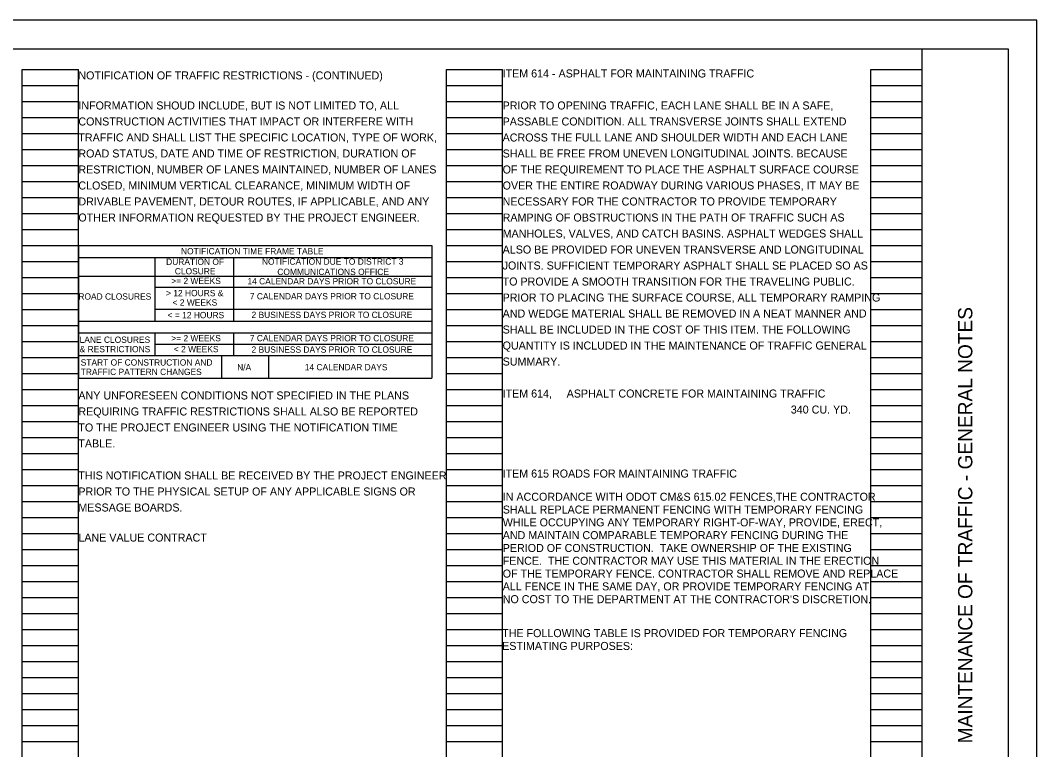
# Model space of a CAD drawing. Extents: x 0 to 75.5, y 0 to 22.
# Drawn here: x 16.22 to 34, y 9.24 to 22 of the extents above; entities that cross this region are included whole.
import ezdxf

# ---------------------------------------------------------------- set-up
doc = ezdxf.new("R2010")
doc.units = 0
for name, color, linetype in [('Default', 7, 'Continuous'), ('SH_Border', 7, 'Continuous'), ('SH_Cut_Line', 7, 'Continuous'), ('SH_Data', 7, 'Continuous'), ('SH_Text', 7, 'Continuous')]:
    doc.layers.add(name, color=color, linetype=linetype)

msp = doc.modelspace()

# ---------------------------------------------------------------- linework, layer by layer
at = {"layer": 'SH_Border'}
msp.add_line((32, 0.5), (32, 21.5), dxfattribs=at)
msp.add_lwpolyline([(1.5, 21.5), (33.5, 21.5), (33.5, 0.5), (1.5, 0.5)], close=True, dxfattribs=at)
at = {"layer": 'SH_Cut_Line'}
msp.add_lwpolyline([(0, 0), (34, 0), (34, 22), (0, 22)], close=True, dxfattribs=at)
at = {"layer": 'SH_Data'}
for p, q in [((16.26, 0.98), (16.26, 21.14)), ((16.26, 21.14), (17.24, 21.14)), ((17.24, 0.98), (17.24, 21.14)), ((23.68, 0.98), (23.68, 21.14)), ((23.68, 21.14), (24.66, 21.14)), ((24.66, 0.98), (24.66, 21.14)), ((31.1, 0.98), (31.1, 21.14)), ((31.1, 21.14), (32, 21.14)), ((32, 0.98), (32, 21.14)), ((16.26, 20.86), (17.24, 20.86)), ((23.68, 20.86), (24.66, 20.86)), ((31.1, 20.86), (32, 20.86)), ((16.26, 20.58), (17.24, 20.58)), ((23.68, 20.58), (24.66, 20.58)), ((31.1, 20.58), (32, 20.58)), ((16.26, 20.3), (17.24, 20.3)), ((23.68, 20.3), (24.66, 20.3)), ((31.1, 20.3), (32, 20.3)), ((16.26, 20.02), (17.24, 20.02)), ((23.68, 20.02), (24.66, 20.02)), ((31.1, 20.02), (32, 20.02)), ((16.26, 19.74), (17.24, 19.74)), ((23.68, 19.74), (24.66, 19.74)), ((31.1, 19.74), (32, 19.74)), ((16.26, 19.46), (17.24, 19.46)), ((23.68, 19.46), (24.66, 19.46)), ((31.1, 19.46), (32, 19.46)), ((16.26, 19.18), (17.24, 19.18)), ((23.68, 19.18), (24.66, 19.18)), ((31.1, 19.18), (32, 19.18)), ((16.26, 18.9), (17.24, 18.9)), ((23.68, 18.9), (24.66, 18.9)), ((31.1, 18.9), (32, 18.9)), ((16.26, 18.62), (17.24, 18.62)), ((23.68, 18.62), (24.66, 18.62)), ((31.1, 18.62), (32, 18.62)), ((16.26, 18.34), (17.24, 18.34)), ((23.68, 18.34), (24.66, 18.34)), ((31.1, 18.34), (32, 18.34)), ((16.26, 18.06), (17.24, 18.06)), ((23.68, 18.06), (24.66, 18.06)), ((31.1, 18.06), (32, 18.06)), ((16.26, 17.78), (17.24, 17.78)), ((23.68, 17.78), (24.66, 17.78)), ((31.1, 17.78), (32, 17.78)), ((16.26, 17.5), (17.24, 17.5)), ((23.68, 17.5), (24.66, 17.5)), ((31.1, 17.5), (32, 17.5)), ((16.26, 17.22), (17.24, 17.22)), ((23.68, 17.22), (24.66, 17.22)), ((31.1, 17.22), (32, 17.22)), ((16.26, 16.94), (17.24, 16.94)), ((23.68, 16.94), (24.66, 16.94)), ((31.1, 16.94), (32, 16.94)), ((16.26, 16.66), (17.24, 16.66)), ((23.68, 16.66), (24.66, 16.66)), ((31.1, 16.66), (32, 16.66)), ((16.26, 16.38), (17.24, 16.38)), ((23.68, 16.38), (24.66, 16.38)), ((31.1, 16.38), (32, 16.38)), ((16.26, 16.1), (17.24, 16.1)), ((23.68, 16.1), (24.66, 16.1)), ((31.1, 16.1), (32, 16.1)), ((16.26, 15.82), (17.24, 15.82)), ((23.68, 15.82), (24.66, 15.82)), ((31.1, 15.82), (32, 15.82)), ((16.26, 15.54), (17.24, 15.54)), ((23.68, 15.54), (24.66, 15.54)), ((31.1, 15.54), (32, 15.54)), ((16.26, 15.26), (17.24, 15.26)), ((23.68, 15.26), (24.66, 15.26)), ((31.1, 15.26), (32, 15.26)), ((16.26, 14.98), (17.24, 14.98)), ((23.68, 14.98), (24.66, 14.98)), ((31.1, 14.98), (32, 14.98)), ((16.26, 14.7), (17.24, 14.7)), ((23.68, 14.7), (24.66, 14.7)), ((31.1, 14.7), (32, 14.7)), ((16.26, 14.42), (17.24, 14.42)), ((23.68, 14.42), (24.66, 14.42)), ((31.1, 14.42), (32, 14.42)), ((16.26, 14.14), (17.24, 14.14)), ((23.68, 14.14), (24.66, 14.14)), ((31.1, 14.14), (32, 14.14)), ((16.26, 13.86), (17.24, 13.86)), ((23.68, 13.86), (24.66, 13.86)), ((31.1, 13.86), (32, 13.86)), ((16.26, 13.58), (17.24, 13.58)), ((23.68, 13.58), (24.66, 13.58)), ((31.1, 13.58), (32, 13.58)), ((16.26, 13.3), (17.24, 13.3)), ((23.68, 13.3), (24.66, 13.3)), ((31.1, 13.3), (32, 13.3)), ((16.26, 13.02), (17.24, 13.02)), ((23.68, 13.02), (24.66, 13.02)), ((31.1, 13.02), (32, 13.02)), ((16.26, 12.74), (17.24, 12.74)), ((23.68, 12.74), (24.66, 12.74)), ((31.1, 12.74), (32, 12.74)), ((16.26, 12.46), (17.24, 12.46)), ((23.68, 12.46), (24.66, 12.46)), ((31.1, 12.46), (32, 12.46)), ((16.26, 12.18), (17.24, 12.18)), ((23.68, 12.18), (24.66, 12.18)), ((31.1, 12.18), (32, 12.18)), ((16.26, 11.9), (17.24, 11.9)), ((23.68, 11.9), (24.66, 11.9)), ((31.1, 11.9), (32, 11.9)), ((16.26, 11.62), (17.24, 11.62)), ((23.68, 11.62), (24.66, 11.62)), ((31.1, 11.62), (32, 11.62)), ((16.26, 11.34), (17.24, 11.34)), ((23.68, 11.34), (24.66, 11.34)), ((31.1, 11.34), (32, 11.34)), ((16.26, 11.06), (17.24, 11.06)), ((23.68, 11.06), (24.66, 11.06)), ((31.1, 11.06), (32, 11.06)), ((16.26, 10.78), (17.24, 10.78)), ((23.68, 10.78), (24.66, 10.78)), ((31.1, 10.78), (32, 10.78)), ((16.26, 10.5), (17.24, 10.5)), ((23.68, 10.5), (24.66, 10.5)), ((31.1, 10.5), (32, 10.5)), ((16.26, 10.22), (17.24, 10.22)), ((23.68, 10.22), (24.66, 10.22)), ((31.1, 10.22), (32, 10.22)), ((16.26, 9.94), (17.24, 9.94)), ((23.68, 9.94), (24.66, 9.94)), ((31.1, 9.94), (32, 9.94)), ((16.26, 9.66), (17.24, 9.66)), ((23.68, 9.66), (24.66, 9.66)), ((31.1, 9.66), (32, 9.66)), ((16.26, 9.38), (17.24, 9.38)), ((23.68, 9.38), (24.66, 9.38)), ((31.1, 9.38), (32, 9.38))]:
    msp.add_line(p, q, dxfattribs=at)
at = {"layer": 'SH_Text'}
for p, q in [((17.24, 18.06), (23.419, 18.06)), ((17.24, 18.06), (17.24, 15.737)), ((23.419, 18.06), (23.419, 15.737)), ((17.24, 17.851), (23.419, 17.851)), ((18.58, 17.851), (18.58, 16.736)), ((19.954, 17.851), (19.954, 16.736)), ((17.24, 17.522), (23.419, 17.522)), ((18.58, 17.334), (23.419, 17.334)), ((18.58, 16.945), (23.419, 16.945)), ((17.24, 16.736), (23.419, 16.736)), ((17.24, 16.531), (23.419, 16.531)), ((18.58, 16.531), (18.58, 16.134)), ((19.954, 16.531), (19.954, 16.134)), ((18.58, 16.331), (23.419, 16.331)), ((17.24, 16.134), (23.419, 16.134)), ((19.743, 16.134), (19.743, 15.737)), ((20.568, 16.134), (20.568, 15.737)), ((17.24, 15.737), (23.419, 15.737))]:
    msp.add_line(p, q, dxfattribs=at)

# ---------------------------------------------------------------- texts
at = {"layer": 'Default'}
for s, p in [('NOTIFICATION OF TRAFFIC RESTRICTIONS - (CONTINUED)', (17.24, 20.966)), ('INFORMATION SHOUD INCLUDE, BUT IS NOT LIMITED TO, ALL', (17.24, 20.44)), ('PRIOR TO OPENING TRAFFIC, EACH LANE SHALL BE IN A SAFE, ', (24.66, 20.44)), ('CONSTRUCTION ACTIVITIES THAT IMPACT OR INTERFERE WITH ', (17.24, 20.16)), ('PASSABLE CONDITION. ALL TRANSVERSE JOINTS SHALL EXTEND ', (24.66, 20.16)), ('TRAFFIC AND SHALL LIST THE SPECIFIC LOCATION, TYPE OF WORK, ', (17.24, 19.88)), ('ACROSS THE FULL LANE AND SHOULDER WIDTH AND EACH LANE ', (24.66, 19.88)), ('ROAD STATUS, DATE AND TIME OF RESTRICTION, DURATION OF ', (17.24, 19.6)), ('SHALL BE FREE FROM UNEVEN LONGITUDINAL JOINTS. BECAUSE ', (24.66, 19.6)), ('RESTRICTION, NUMBER OF LANES MAINTAINED, NUMBER OF LANES ', (17.24, 19.32)), ('OF THE REQUIREMENT TO PLACE THE ASPHALT SURFACE COURSE ', (24.66, 19.32)), ('CLOSED, MINIMUM VERTICAL CLEARANCE, MINIMUM WIDTH OF ', (17.24, 19.04)), ('OVER THE ENTIRE ROADWAY DURING VARIOUS PHASES, IT MAY BE ', (24.66, 19.04)), ('DRIVABLE PAVEMENT, DETOUR ROUTES, IF APPLICABLE, AND ANY ', (17.24, 18.76)), ('NECESSARY FOR THE CONTRACTOR TO PROVIDE TEMPORARY ', (24.66, 18.76)), ('OTHER INFORMATION REQUESTED BY THE PROJECT ENGINEER.', (17.24, 18.48)), ('RAMPING OF OBSTRUCTIONS IN THE PATH OF TRAFFIC SUCH AS ', (24.66, 18.48)), ('MANHOLES, VALVES, AND CATCH BASINS. ASPHALT WEDGES SHALL ', (24.66, 18.2)), ('ALSO BE PROVIDED FOR UNEVEN TRANSVERSE AND LONGITUDINAL ', (24.66, 17.92)), ('JOINTS. SUFFICIENT TEMPORARY ASPHALT SHALL SE PLACED SO AS ', (24.66, 17.64)), ('TO PROVIDE A SMOOTH TRANSITION FOR THE TRAVELING PUBLIC. ', (24.66, 17.36)), ('PRIOR TO PLACING THE SURFACE COURSE, ALL TEMPORARY RAMPING ', (24.66, 17.08)), ('AND WEDGE MATERIAL SHALL BE REMOVED IN A NEAT MANNER AND ', (24.66, 16.8)), ('SHALL BE INCLUDED IN THE COST OF THIS ITEM. THE FOLLOWING ', (24.66, 16.52)), ('QUANTITY IS INCLUDED IN THE MAINTENANCE OF TRAFFIC GENERAL ', (24.66, 16.24)), ('SUMMARY.', (24.66, 15.96)), ('ITEM 614,', (24.66, 15.4)), ('ASPHALT CONCRETE FOR MAINTAINING TRAFFIC', (25.78, 15.4)), ('340 CU. YD.', (29.7, 15.12)), ('THIS NOTIFICATION SHALL BE RECEIVED BY THE PROJECT ENGINEER', (17.24, 13.966)), ('PRIOR TO THE PHYSICAL SETUP OF ANY APPLICABLE SIGNS OR', (17.24, 13.686)), ('MESSAGE BOARDS. ', (17.24, 13.406))]:
    msp.add_text(s, height=0.14, dxfattribs=at).set_placement(p)
at = {"layer": 'SH_Data'}
msp.add_text('MAINTENANCE OF TRAFFIC - GENERAL NOTES ', height=0.25, rotation=90, dxfattribs=at).set_placement((32.875, 9.35))
at = {"layer": 'SH_Text'}
for s, height, p in [('ITEM 614 - ASPHALT FOR MAINTAINING TRAFFIC', 0.14, (24.66, 21)), ('NOTIFICATION TIME FRAME TABLE', 0.11, (19.035, 17.906)), ('DURATION OF ', 0.11, (18.775, 17.72)), ('NOTIFICATION DUE TO DISTRICT 3', 0.11, (20.45, 17.724)), ('CLOSURE', 0.11, (18.927, 17.555)), ('COMMUNICATIONS OFFICE', 0.11, (20.719, 17.544)), ('>= 2 WEEKS', 0.11, (18.865, 17.386)), ('14 CALENDAR DAYS PRIOR TO CLOSURE', 0.11, (20.197, 17.38)), ('> 12 HOURS & ', 0.11, (18.774, 17.173)), ('ROAD CLOSURES', 0.11, (17.24, 17.113)), ('< 2 WEEKS', 0.11, (18.888, 17.008)), ('7 CALENDAR DAYS PRIOR TO CLOSURE', 0.11, (20.239, 17.117)), ('< = 12 HOURS', 0.11, (18.801, 16.788)), ('2 BUSINESS DAYS PRIOR TO CLOSURE', 0.11, (20.269, 16.792)), ('LANE CLOSURES ', 0.11, (17.262, 16.357)), ('>= 2 WEEKS', 0.11, (18.865, 16.383)), ('7 CALENDAR DAYS PRIOR TO CLOSURE', 0.11, (20.239, 16.384)), ('& RESTRICTIONS', 0.11, (17.263, 16.192)), ('< 2 WEEKS', 0.11, (18.91, 16.193)), ('2 BUSINESS DAYS PRIOR TO CLOSURE', 0.11, (20.269, 16.184)), ('START OF CONSTRUCTION AND ', 0.11, (17.281, 15.959)), ('TRAFFIC PATTERN CHANGES', 0.11, (17.281, 15.794)), ('N/A', 0.11, (20.017, 15.874)), ('14 CALENDAR DAYS', 0.11, (21.2, 15.876)), ('ANY UNFORESEEN CONDITIONS NOT SPECIFIED IN THE PLANS ', 0.14, (17.24, 15.366)), ('REQUIRING TRAFFIC RESTRICTIONS SHALL ALSO BE REPORTED ', 0.14, (17.24, 15.086)), ('TO THE PROJECT ENGINEER USING THE NOTIFICATION TIME ', 0.14, (17.24, 14.806)), ('TABLE.', 0.14, (17.24, 14.526)), ('ITEM 615 ROADS FOR MAINTAINING TRAFFIC', 0.14, (24.66, 14)), ('IN ACCORDANCE WITH ODOT CM&S 615.02 FENCES,THE CONTRACTOR ', 0.14, (24.662, 13.594)), ('SHALL REPLACE PERMANENT FENCING WITH TEMPORARY FENCING ', 0.14, (24.662, 13.37)), ('WHILE OCCUPYING ANY TEMPORARY RIGHT-OF-WAY, PROVIDE, ERECT, ', 0.14, (24.662, 13.146)), ('LANE VALUE CONTRACT', 0.14, (17.24, 12.88)), ('AND MAINTAIN COMPARABLE TEMPORARY FENCING DURING THE ', 0.14, (24.662, 12.922)), ('PERIOD OF CONSTRUCTION.  TAKE OWNERSHIP OF THE EXISTING ', 0.14, (24.662, 12.698)), ('FENCE.  THE CONTRACTOR MAY USE THIS MATERIAL IN THE ERECTION ', 0.14, (24.662, 12.474)), ('OF THE TEMPORARY FENCE. CONTRACTOR SHALL REMOVE AND REPLACE', 0.14, (24.662, 12.25)), ('ALL FENCE IN THE SAME DAY, OR PROVIDE TEMPORARY FENCING AT', 0.14, (24.662, 12.026)), ("NO COST TO THE DEPARTMENT AT THE CONTRACTOR'S DISCRETION.", 0.14, (24.662, 11.802)), ('THE FOLLOWING TABLE IS PROVIDED FOR TEMPORARY FENCING ', 0.14, (24.652, 11.208)), ('ESTIMATING PURPOSES:', 0.14, (24.652, 10.984))]:
    msp.add_text(s, height=height, dxfattribs=at).set_placement(p)

doc.saveas('drawing.dxf')
